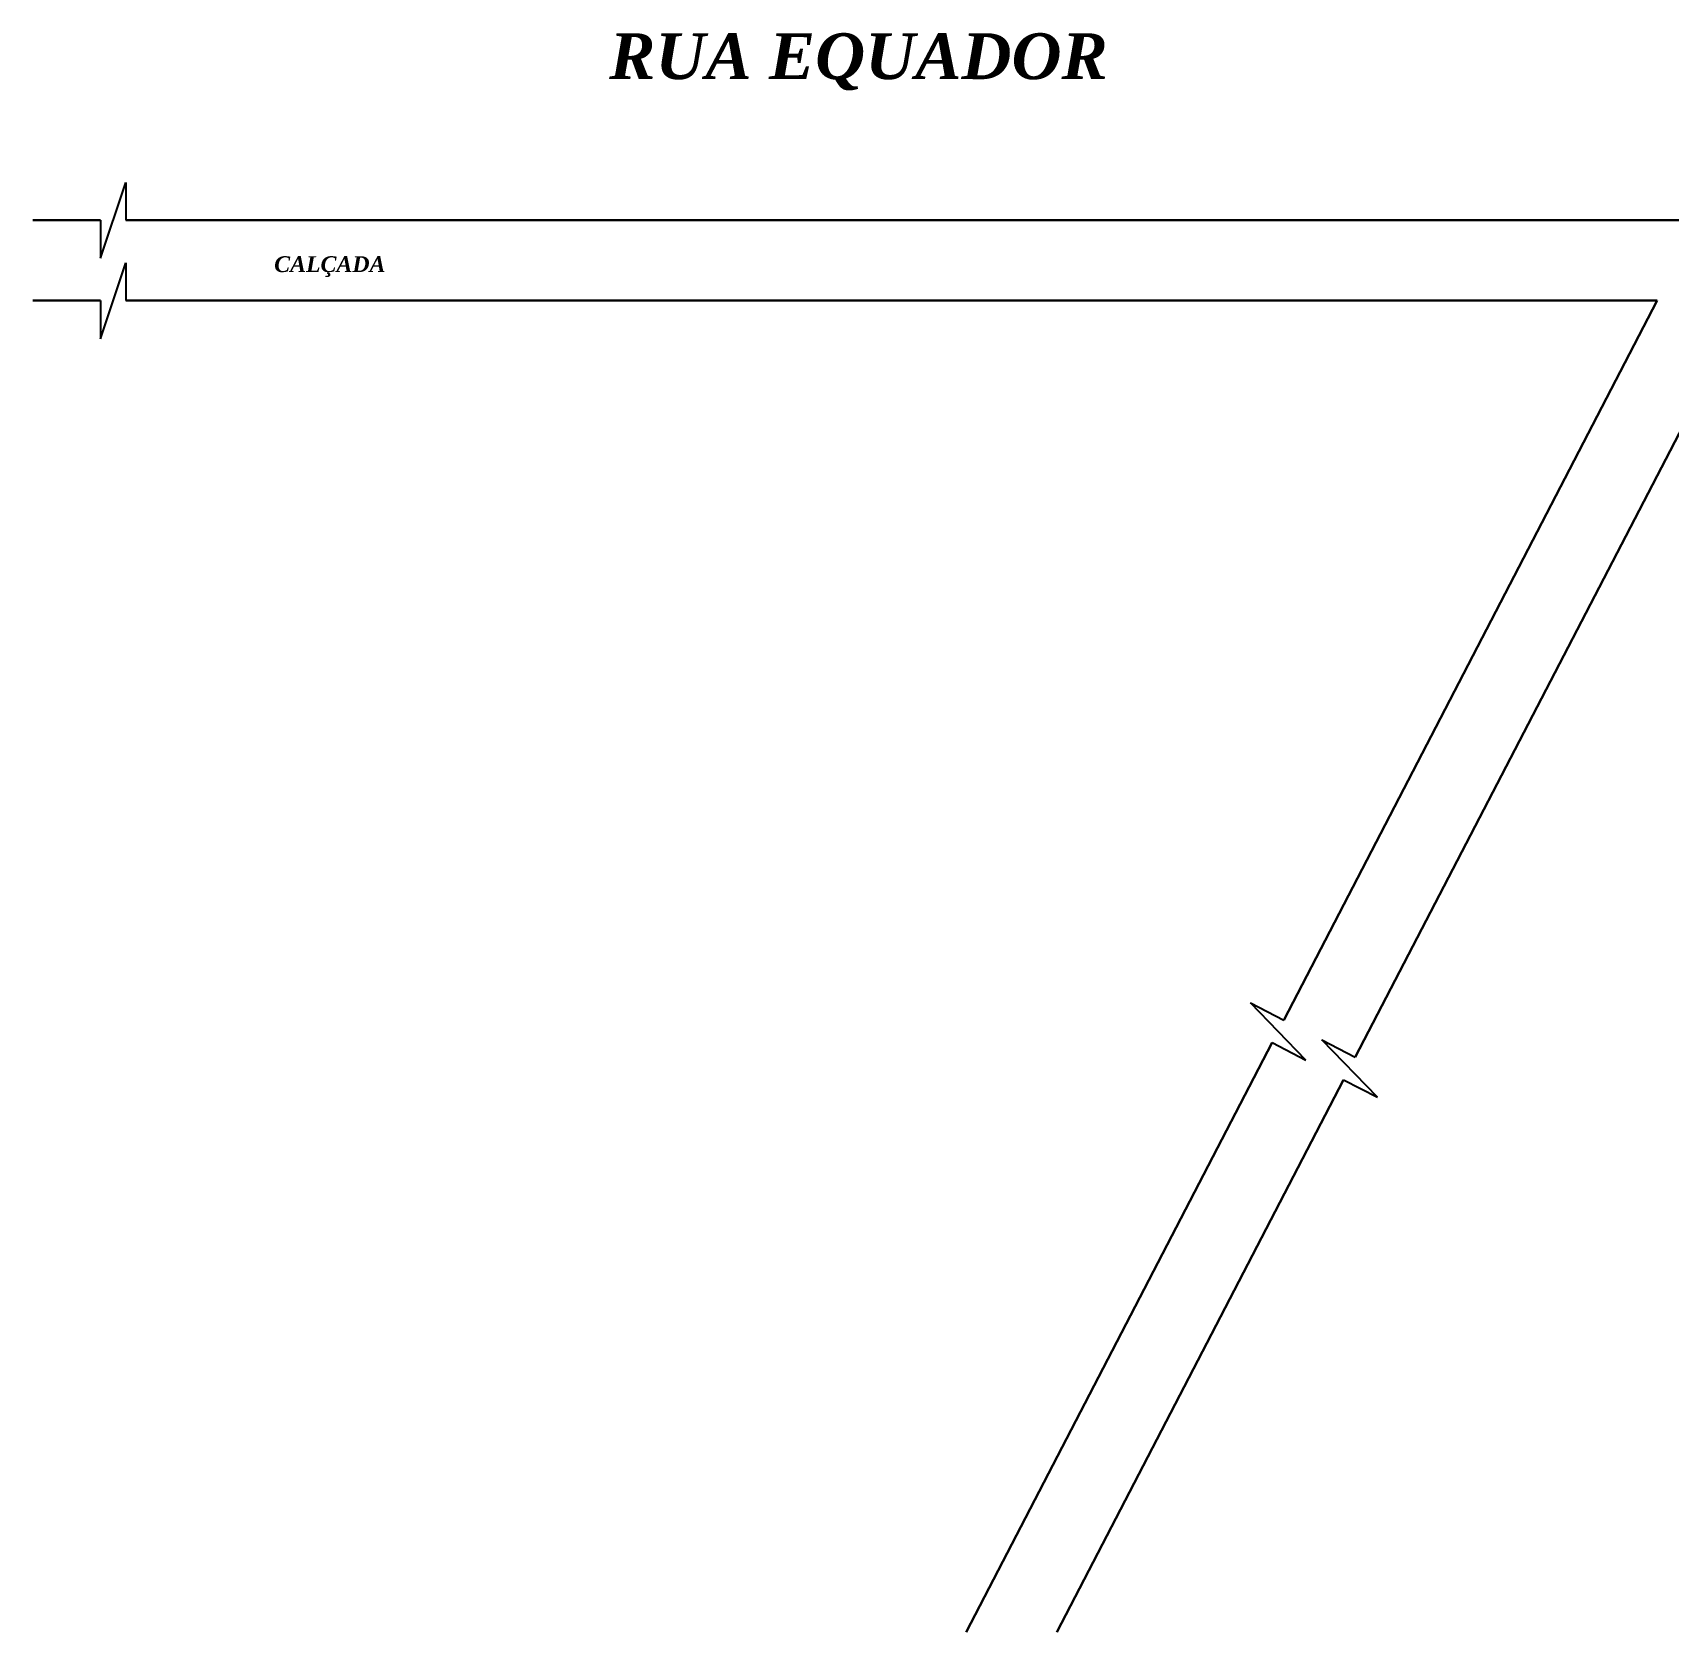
# Model space of a CAD drawing. Header units: millimetres. Extents: x 3314 to 3538, y 1235 to 1314.
# Drawn here: x 3459.32 to 3499.94, y 1234.77 to 1274.47 of the extents above; entities that cross this region are included whole.
import ezdxf

# ---------------------------------------------------------------- set-up
doc = ezdxf.new("R2010")
doc.units = ezdxf.units.MM
doc.layers.add('01', color=1, linetype='Continuous')
doc.layers.add('04', color=4, linetype='Continuous')
doc.layers.add('ALVENARIA', color=7, linetype='Continuous', lineweight=30)
doc.styles.add('ROMANS', font='romans.shx')

msp = doc.modelspace()

# ---------------------------------------------------------------- linework, layer by layer
at = {"layer": '01'}
for p, q in [((3461.002, 1268.877), (3461.63, 1270.759)), ((3461.63, 1270.759), (3461.63, 1269.825)), ((3461.002, 1269.825), (3461.002, 1268.877)), ((3461.002, 1266.877), (3461.63, 1268.759)), ((3461.63, 1268.759), (3461.63, 1267.825)), ((3461.002, 1267.825), (3461.002, 1266.877)), ((3490.938, 1248.97), (3489.558, 1250.394)), ((3489.558, 1250.394), (3490.387, 1249.963)), ((3490.097, 1249.406), (3490.938, 1248.97)), ((3492.713, 1248.048), (3491.333, 1249.472)), ((3491.333, 1249.472), (3492.162, 1249.041)), ((3491.872, 1248.484), (3492.713, 1248.048))]:
    msp.add_line(p, q, dxfattribs=at)
at = {"layer": 'ALVENARIA'}
for p, q in [((3459.321, 1269.825), (3461.002, 1269.825)), ((3461.63, 1269.825), (3502.954, 1269.825)), ((3502.954, 1269.825), (3492.162, 1249.041)), ((3459.315, 1267.825), (3461.002, 1267.825)), ((3461.63, 1267.825), (3499.662, 1267.825)), ((3499.662, 1267.825), (3490.387, 1249.963)), ((3490.097, 1249.406), (3482.495, 1234.766)), ((3491.872, 1248.484), (3484.749, 1234.766))]:
    msp.add_line(p, q, dxfattribs=at)

# ---------------------------------------------------------------- texts
at = {"layer": '04', "insert": (3479.823, 1273.751), "char_height": 1.1393, "width": 14.14008, "attachment_point": 5, "style": 'ROMANS'}
msp.add_mtext('{\\fTimes New Roman|b1|i1|c0|p18;\\C4;RUA EQUADOR}', dxfattribs=at)
at = {"layer": '04', "insert": (3466.694, 1268.666), "char_height": 0.39181, "attachment_point": 5, "style": 'ROMANS'}
msp.add_mtext('{\\fTimes New Roman|b1|i1|c0|p18;\\C4;CALÇADA}', dxfattribs=at)

doc.saveas('drawing.dxf')
